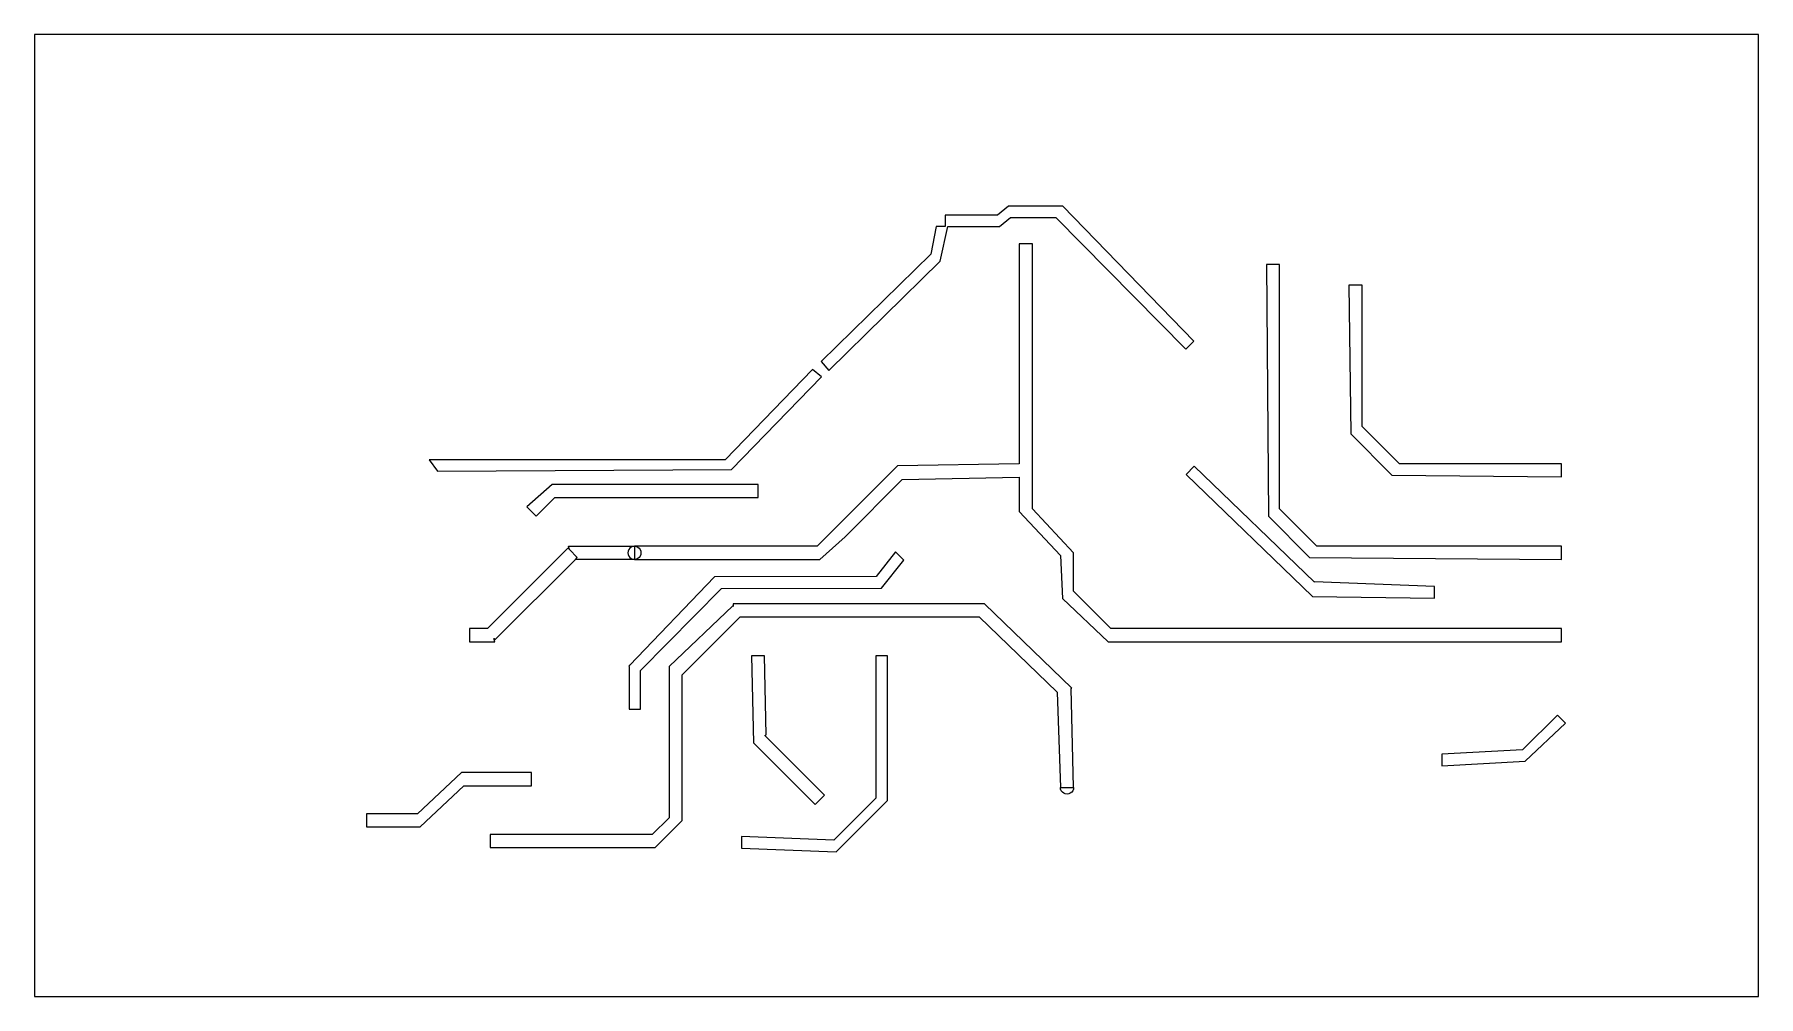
# Model space of a CAD drawing. Header units: millimetres. Extents: x -27.7 to 25.5, y -15 to 14.7.
import ezdxf

# ---------------------------------------------------------------- set-up
doc = ezdxf.new("R2010")
doc.units = ezdxf.units.MM
doc.header["$MEASUREMENT"] = 0
doc.layers.add('Board Outline LPKF', color=7, linetype='Continuous')
doc.layers.add('Bottom Traces', color=7, linetype='Continuous')

msp = doc.modelspace()

# ---------------------------------------------------------------- linework, layer by layer
at = {"layer": 'Board Outline LPKF', "color": 250, "lineweight": 9}
msp.add_lwpolyline([(-27.6614, -14.9573), (25.4802, -14.9573), (25.4802, 14.7147), (-27.6614, 14.7147), (-27.6614, -14.9573)], close=True, dxfattribs=at)
at = {"layer": 'Bottom Traces', "color": 132, "lineweight": 9}
for points, knots in [([(8.0759, 5.2571), (8.0759, 5.2571), (7.8244, 5.0057), (7.8244, 5.0057), (7.8244, 5.0057), (7.8244, 5.0057), (3.8177, 9.0678), (3.8177, 9.0678), (3.8177, 9.0678), (3.8177, 9.0678), (2.4242, 9.0678), (2.4242, 9.0678), (2.4242, 9.0678), (2.4242, 9.0678), (2.0828, 8.7884), (2.0828, 8.7884), (2.0828, 8.7884), (2.0828, 8.7884), (0.4867, 8.7884), (0.4867, 8.7884), (0.4867, 8.7884), (0.4867, 8.7884), (0.2527, 7.7229), (0.2527, 7.7229), (0.2527, 7.7229), (0.2527, 7.7229), (-3.1808, 4.3474), (-3.1808, 4.3474), (-3.1808, 4.3474), (-3.1808, 4.3474), (-3.4095, 4.6277), (-3.4095, 4.6277), (-3.4095, 4.6277), (-3.4095, 4.6277), (-0.033, 7.9408), (-0.033, 7.9408), (-0.033, 7.9408), (-0.033, 7.9408), (0.1311, 8.7884), (0.1311, 8.7884), (0.1311, 8.7884), (0.1311, 8.7884), (0.4064, 8.7884), (0.4064, 8.7884), (0.4064, 8.7884), (0.4064, 8.7884), (0.4064, 9.144), (0.4064, 9.144), (0.4064, 9.144), (0.4064, 9.144), (2.0207, 9.144), (2.0207, 9.144), (2.0207, 9.144), (2.0207, 9.144), (2.3622, 9.4234), (2.3622, 9.4234), (2.3622, 9.4234), (2.3622, 9.4234), (4.0386, 9.4234), (4.0386, 9.4234), (4.0386, 9.4234), (4.0386, 9.4234), (8.0759, 5.2571), (8.0759, 5.2571)], [0, 0, 0, 0, 0.0588235, 0.0588235, 0.0588235, 0.0588235, 0.1176471, 0.1176471, 0.1176471, 0.1176471, 0.1764706, 0.1764706, 0.1764706, 0.1764706, 0.2352941, 0.2352941, 0.2352941, 0.2352941, 0.2941176, 0.2941176, 0.2941176, 0.2941176, 0.3529412, 0.3529412, 0.3529412, 0.3529412, 0.4117647, 0.4117647, 0.4117647, 0.4117647, 0.4705882, 0.4705882, 0.4705882, 0.4705882, 0.5294118, 0.5294118, 0.5294118, 0.5294118, 0.5882353, 0.5882353, 0.5882353, 0.5882353, 0.6470588, 0.6470588, 0.6470588, 0.6470588, 0.7058824, 0.7058824, 0.7058824, 0.7058824, 0.7647059, 0.7647059, 0.7647059, 0.7647059, 0.8235294, 0.8235294, 0.8235294, 0.8235294, 0.8823529, 0.8823529, 0.8823529, 0.8823529, 1, 1, 1, 1]), ([(2.6924, 8.255), (2.6924, 8.255), (3.0988, 8.255), (3.0988, 8.255), (3.0988, 8.255), (3.0988, 8.255), (3.0988, 1.27), (3.0988, 1.27), (3.0988, 1.27), (3.0988, 1.27), (3.0988, 0.0804), (3.0988, 0.0804), (3.0988, 0.0804), (3.0988, 0.0804), (4.3688, -1.27), (4.3688, -1.27), (4.3688, -1.27), (4.3688, -1.27), (4.3688, -2.4558), (4.3688, -2.4558), (4.3688, -2.4558), (4.3688, -2.4558), (5.5198, -3.6068), (5.5198, -3.6068), (5.5198, -3.6068), (5.5198, -3.6068), (19.4056, -3.6068), (19.4056, -3.6068), (19.4056, -3.6068), (19.4056, -3.6068), (19.4056, -4.0132), (19.4056, -4.0132), (19.4056, -4.0132), (19.4056, -4.0132), (5.4356, -4.0132), (5.4356, -4.0132), (5.4356, -4.0132), (5.4356, -4.0132), (4.0219, -2.6837), (4.0219, -2.6837), (4.0219, -2.6837), (4.0219, -2.6837), (3.9659, -1.3542), (3.9659, -1.3542), (3.9659, -1.3542), (3.9659, -1.3542), (2.6924, 0), (2.6924, 0), (2.6924, 0), (2.6924, 0), (2.6924, 1.0625), (2.6924, 1.0625), (2.6924, 1.0625), (2.6924, 1.0625), (-0.9115, 0.9854), (-0.9115, 0.9854), (-0.9115, 0.9854), (-0.9115, 0.9854), (-0.9115, 0.9855), (-0.9115, 0.9855), (-0.9115, 0.9855), (-0.9115, 0.9855), (-2.6757, -0.7787), (-2.6757, -0.7787), (-2.6757, -0.7787), (-2.6757, -0.7787), (-3.4544, -1.4732), (-3.4544, -1.4732), (-3.4544, -1.4732), (-3.4544, -1.4732), (-9.1694, -1.4732), (-9.1694, -1.4732), (-9.1694, -1.4732), (-9.1694, -1.4732), (-9.1694, -1.0668), (-9.1694, -1.0668), (-9.1694, -1.0668), (-9.1694, -1.0668), (-3.5386, -1.0668), (-3.5386, -1.0668), (-3.5386, -1.0668), (-3.5386, -1.0668), (-2.9631, -0.4913), (-2.9631, -0.4913), (-2.9631, -0.4913), (-2.9631, -0.4913), (-1.0581, 1.4137), (-1.0581, 1.4137), (-1.0581, 1.4137), (-1.0581, 1.4137), (2.6924, 1.4701), (2.6924, 1.4701), (2.6924, 1.4701), (2.6924, 1.4701), (2.6924, 8.255), (2.6924, 8.255)], [0, 0, 0, 0, 0.04, 0.04, 0.04, 0.04, 0.08, 0.08, 0.08, 0.08, 0.12, 0.12, 0.12, 0.12, 0.16, 0.16, 0.16, 0.16, 0.2, 0.2, 0.2, 0.2, 0.24, 0.24, 0.24, 0.24, 0.28, 0.28, 0.28, 0.28, 0.32, 0.32, 0.32, 0.32, 0.36, 0.36, 0.36, 0.36, 0.4, 0.4, 0.4, 0.4, 0.44, 0.44, 0.44, 0.44, 0.48, 0.48, 0.48, 0.48, 0.52, 0.52, 0.52, 0.52, 0.56, 0.56, 0.56, 0.56, 0.6, 0.6, 0.6, 0.6, 0.64, 0.64, 0.64, 0.64, 0.68, 0.68, 0.68, 0.68, 0.72, 0.72, 0.72, 0.72, 0.76, 0.76, 0.76, 0.76, 0.8, 0.8, 0.8, 0.8, 0.84, 0.84, 0.84, 0.84, 0.88, 0.88, 0.88, 0.88, 0.92, 0.92, 0.92, 0.92, 1, 1, 1, 1]), ([(10.3719, -0.1437), (10.3719, -0.1437), (10.3124, 7.62), (10.3124, 7.62), (10.3124, 7.62), (10.3124, 7.62), (10.7188, 7.62), (10.7188, 7.62), (10.7188, 7.62), (10.7188, 7.62), (10.7188, 0.0842), (10.7188, 0.0842), (10.7188, 0.0842), (10.7188, 0.0842), (11.8698, -1.0668), (11.8698, -1.0668), (11.8698, -1.0668), (11.8698, -1.0668), (19.4056, -1.0668), (19.4056, -1.0668), (19.4056, -1.0668), (19.4056, -1.0668), (19.4056, -1.4732), (19.4056, -1.4732), (19.4056, -1.4732), (19.4056, -1.4732), (11.6419, -1.4137), (11.6419, -1.4137), (11.6419, -1.4137), (11.6419, -1.4137), (10.3719, -0.1437), (10.3719, -0.1437)], [0, 0, 0, 0, 0.1111111, 0.1111111, 0.1111111, 0.1111111, 0.2222222, 0.2222222, 0.2222222, 0.2222222, 0.3333333, 0.3333333, 0.3333333, 0.3333333, 0.4444444, 0.4444444, 0.4444444, 0.4444444, 0.5555556, 0.5555556, 0.5555556, 0.5555556, 0.6666667, 0.6666667, 0.6666667, 0.6666667, 0.7777778, 0.7777778, 0.7777778, 0.7777778, 1, 1, 1, 1]), ([(12.8524, 6.985), (12.8524, 6.985), (13.2588, 6.985), (13.2588, 6.985), (13.2588, 6.985), (13.2588, 6.985), (13.2588, 2.6242), (13.2588, 2.6242), (13.2588, 2.6242), (13.2588, 2.6242), (14.4098, 1.4732), (14.4098, 1.4732), (14.4098, 1.4732), (14.4098, 1.4732), (19.4056, 1.4732), (19.4056, 1.4732), (19.4056, 1.4732), (19.4056, 1.4732), (19.4056, 1.0668), (19.4056, 1.0668), (19.4056, 1.0668), (19.4056, 1.0668), (14.1819, 1.1263), (14.1819, 1.1263), (14.1819, 1.1263), (14.1819, 1.1263), (12.9119, 2.3963), (12.9119, 2.3963), (12.9119, 2.3963), (12.9119, 2.3963), (12.8524, 6.985), (12.8524, 6.985)], [0, 0, 0, 0, 0.1111111, 0.1111111, 0.1111111, 0.1111111, 0.2222222, 0.2222222, 0.2222222, 0.2222222, 0.3333333, 0.3333333, 0.3333333, 0.3333333, 0.4444444, 0.4444444, 0.4444444, 0.4444444, 0.5555556, 0.5555556, 0.5555556, 0.5555556, 0.6666667, 0.6666667, 0.6666667, 0.6666667, 0.7777778, 0.7777778, 0.7777778, 0.7777778, 1, 1, 1, 1]), ([(-3.6786, 4.3834), (-3.6786, 4.3834), (-3.3982, 4.1568), (-3.3982, 4.1568), (-3.3982, 4.1568), (-3.3982, 4.1568), (-6.1735, 1.2967), (-6.1735, 1.2967), (-6.1735, 1.2967), (-6.1735, 1.2967), (-15.24, 1.2446), (-15.24, 1.2446), (-15.24, 1.2446), (-15.24, 1.2446), (-15.4964, 1.6002), (-15.4964, 1.6002), (-15.4964, 1.6002), (-15.4964, 1.6002), (-6.3745, 1.6002), (-6.3745, 1.6002), (-6.3745, 1.6002), (-6.3745, 1.6002), (-3.6786, 4.3834), (-3.6786, 4.3834)], [0, 0, 0, 0, 0.1428571, 0.1428571, 0.1428571, 0.1428571, 0.2857143, 0.2857143, 0.2857143, 0.2857143, 0.4285714, 0.4285714, 0.4285714, 0.4285714, 0.5714286, 0.5714286, 0.5714286, 0.5714286, 0.7142857, 0.7142857, 0.7142857, 0.7142857, 1, 1, 1, 1]), ([(15.494, -2.3114), (15.494, -2.3114), (15.494, -2.667), (15.494, -2.667), (15.494, -2.667), (15.494, -2.667), (11.736, -2.6149), (11.736, -2.6149), (11.736, -2.6149), (11.736, -2.6149), (7.8351, 1.1455), (7.8351, 1.1455), (7.8351, 1.1455), (7.8351, 1.1455), (8.0866, 1.3969), (8.0866, 1.3969), (8.0866, 1.3969), (8.0866, 1.3969), (11.7903, -2.1734), (11.7903, -2.1734), (11.7903, -2.1734), (11.7903, -2.1734), (11.7911, -2.1671), (11.7911, -2.1671), (11.7911, -2.1671), (11.7911, -2.1671), (15.494, -2.3114), (15.494, -2.3114)], [0, 0, 0, 0, 0.125, 0.125, 0.125, 0.125, 0.25, 0.25, 0.25, 0.25, 0.375, 0.375, 0.375, 0.375, 0.5, 0.5, 0.5, 0.5, 0.625, 0.625, 0.625, 0.625, 0.75, 0.75, 0.75, 0.75, 1, 1, 1, 1]), ([(-12.2007, -0.1437), (-12.2007, -0.1437), (-12.4881, 0.1437), (-12.4881, 0.1437), (-12.4881, 0.1437), (-12.4881, 0.1437), (-11.7094, 0.8382), (-11.7094, 0.8382), (-11.7094, 0.8382), (-11.7094, 0.8382), (-5.3594, 0.8382), (-5.3594, 0.8382), (-5.3594, 0.8382), (-5.3594, 0.8382), (-5.3594, 0.4318), (-5.3594, 0.4318), (-5.3594, 0.4318), (-5.3594, 0.4318), (-11.6252, 0.4318), (-11.6252, 0.4318), (-11.6252, 0.4318), (-11.6252, 0.4318), (-12.2007, -0.1437), (-12.2007, -0.1437)], [0, 0, 0, 0, 0.1428571, 0.1428571, 0.1428571, 0.1428571, 0.2857143, 0.2857143, 0.2857143, 0.2857143, 0.4285714, 0.4285714, 0.4285714, 0.4285714, 0.5714286, 0.5714286, 0.5714286, 0.5714286, 0.7142857, 0.7142857, 0.7142857, 0.7142857, 1, 1, 1, 1]), ([(-13.4707, -3.9537), (-13.4707, -3.9537), (-13.5055, -3.9189), (-13.5055, -3.9189), (-13.5055, -3.9189), (-13.5055, -3.9189), (-13.4697, -4.0214), (-13.4697, -4.0214), (-13.4697, -4.0214), (-13.4697, -4.0214), (-14.2494, -4.0132), (-14.2494, -4.0132), (-14.2494, -4.0132), (-14.2494, -4.0132), (-14.2494, -3.6068), (-14.2494, -3.6068), (-14.2494, -3.6068), (-14.2494, -3.6068), (-13.6986, -3.6068), (-13.6986, -3.6068), (-13.6986, -3.6068), (-13.6986, -3.6068), (-11.2181, -1.1263), (-11.2181, -1.1263), (-11.2181, -1.1263), (-11.2181, -1.1263), (-11.1703, -1.1741), (-11.1703, -1.1741), (-11.1703, -1.1741), (-11.1703, -1.1741), (-10.9307, -1.4137), (-10.9307, -1.4137), (-10.9307, -1.4137), (-10.9307, -1.4137), (-10.9902, -1.4732), (-10.9902, -1.4732), (-10.9902, -1.4732), (-10.9902, -1.4732), (-13.4707, -3.9537), (-13.4707, -3.9537)], [0, 0, 0, 0, 0.0909091, 0.0909091, 0.0909091, 0.0909091, 0.1818182, 0.1818182, 0.1818182, 0.1818182, 0.2727273, 0.2727273, 0.2727273, 0.2727273, 0.3636364, 0.3636364, 0.3636364, 0.3636364, 0.4545455, 0.4545455, 0.4545455, 0.4545455, 0.5454545, 0.5454545, 0.5454545, 0.5454545, 0.6363636, 0.6363636, 0.6363636, 0.6363636, 0.7272727, 0.7272727, 0.7272727, 0.7272727, 0.8181818, 0.8181818, 0.8181818, 0.8181818, 1, 1, 1, 1]), ([(-11.1703, -1.1741), (-11.1703, -1.1741), (-11.2047, -1.0668), (-11.2047, -1.0668), (-11.2047, -1.0668), (-11.2047, -1.0668), (-9.1694, -1.0668), (-9.1694, -1.0668)], [0, 0, 0, 0, 0.3333333, 0.3333333, 0.3333333, 0.3333333, 1, 1, 1, 1]), ([(-9.1694, -1.0668), (-9.1694, -1.0668), (-9.1694, -1.4732), (-9.1694, -1.4732), (-9.1694, -1.4732), (-9.1694, -1.4732), (-10.9902, -1.4732), (-10.9902, -1.4732)], [0, 0, 0, 0, 0.3333333, 0.3333333, 0.3333333, 0.3333333, 1, 1, 1, 1]), ([(-9.1694, -1.0668), (-9.242, -1.0668), (-9.3091, -1.1055), (-9.3454, -1.1684), (-9.3454, -1.1684), (-9.3817, -1.2313), (-9.3817, -1.3087), (-9.3454, -1.3716), (-9.3454, -1.3716), (-9.3091, -1.4345), (-9.242, -1.4732), (-9.1694, -1.4732)], [0, 0, 0, 0, 0.25, 0.25, 0.25, 0.25, 0.5, 0.5, 0.5, 0.5, 1, 1, 1, 1]), ([(-1.1164, -1.2459), (-1.1164, -1.2459), (-0.8649, -1.4973), (-0.8649, -1.4973), (-0.8649, -1.4973), (-0.8649, -1.4973), (-1.5494, -2.3622), (-1.5494, -2.3622), (-1.5494, -2.3622), (-1.5494, -2.3622), (-6.4866, -2.3701), (-6.4866, -2.3701), (-6.4866, -2.3701), (-6.4866, -2.3701), (-8.9788, -4.901), (-8.9788, -4.901), (-8.9788, -4.901), (-8.9788, -4.901), (-8.9788, -6.096), (-8.9788, -6.096), (-8.9788, -6.096), (-8.9788, -6.096), (-9.3345, -6.096), (-9.3345, -6.096), (-9.3345, -6.096), (-9.3345, -6.096), (-9.3345, -4.7748), (-9.3345, -4.7748), (-9.3345, -4.7748), (-9.3345, -4.7748), (-9.3441, -4.7652), (-9.3441, -4.7652), (-9.3441, -4.7652), (-9.3441, -4.7652), (-9.3345, -4.7552), (-9.3345, -4.7552), (-9.3345, -4.7552), (-9.3345, -4.7552), (-9.3345, -4.745), (-9.3345, -4.745), (-9.3345, -4.745), (-9.3345, -4.745), (-9.3247, -4.745), (-9.3247, -4.745), (-9.3247, -4.745), (-9.3247, -4.745), (-6.7043, -2.0149), (-6.7043, -2.0149), (-6.7043, -2.0149), (-6.7043, -2.0149), (-1.7186, -2.0069), (-1.7186, -2.0069), (-1.7186, -2.0069), (-1.7186, -2.0069), (-1.1164, -1.2459), (-1.1164, -1.2459)], [0, 0, 0, 0, 0.0666667, 0.0666667, 0.0666667, 0.0666667, 0.1333333, 0.1333333, 0.1333333, 0.1333333, 0.2, 0.2, 0.2, 0.2, 0.2666667, 0.2666667, 0.2666667, 0.2666667, 0.3333333, 0.3333333, 0.3333333, 0.3333333, 0.4, 0.4, 0.4, 0.4, 0.4666667, 0.4666667, 0.4666667, 0.4666667, 0.5333333, 0.5333333, 0.5333333, 0.5333333, 0.6, 0.6, 0.6, 0.6, 0.6666667, 0.6666667, 0.6666667, 0.6666667, 0.7333333, 0.7333333, 0.7333333, 0.7333333, 0.8, 0.8, 0.8, 0.8, 0.8666667, 0.8666667, 0.8666667, 0.8666667, 1, 1, 1, 1]), ([(-9.1694, -1.0668), (-9.0968, -1.0668), (-9.0297, -1.1055), (-8.9935, -1.1684), (-8.9935, -1.1684), (-8.9572, -1.2313), (-8.9572, -1.3087), (-8.9935, -1.3716), (-8.9935, -1.3716), (-9.0297, -1.4345), (-9.0968, -1.4732), (-9.1694, -1.4732)], [0, 0, 0, 0, 0.25, 0.25, 0.25, 0.25, 0.5, 0.5, 0.5, 0.5, 1, 1, 1, 1]), ([(-8.5344, -10.3632), (-8.5344, -10.3632), (-13.6144, -10.3632), (-13.6144, -10.3632), (-13.6144, -10.3632), (-13.6144, -10.3632), (-13.6144, -9.9568), (-13.6144, -9.9568), (-13.6144, -9.9568), (-13.6144, -9.9568), (-8.6186, -9.9568), (-8.6186, -9.9568), (-8.6186, -9.9568), (-8.6186, -9.9568), (-8.1026, -9.4408), (-8.1026, -9.4408), (-8.1026, -9.4408), (-8.1026, -9.4408), (-8.1026, -4.7825), (-8.1026, -4.7825), (-8.1026, -4.7825), (-8.1026, -4.7825), (-6.1381, -2.9043), (-6.1381, -2.9043), (-6.1381, -2.9043), (-6.1381, -2.9043), (-6.1248, -2.9248), (-6.1248, -2.9248), (-6.1248, -2.9248), (-6.1248, -2.9248), (-6.1248, -2.8448), (-6.1248, -2.8448), (-6.1248, -2.8448), (-6.1248, -2.8448), (1.6256, -2.8448), (1.6256, -2.8448), (1.6256, -2.8448), (1.6256, -2.8448), (4.3093, -5.4443), (4.3093, -5.4443), (4.3093, -5.4443), (4.3093, -5.4443), (4.2976, -5.456), (4.2976, -5.456), (4.2976, -5.456), (4.2976, -5.456), (4.3688, -8.509), (4.3688, -8.509), (4.3688, -8.509), (4.3688, -8.509), (4.1656, -8.509), (4.1656, -8.509), (4.1656, -8.509), (4.1656, -8.509), (3.9624, -8.509), (3.9624, -8.509), (3.9624, -8.509), (3.9624, -8.509), (3.8593, -5.5742), (3.8593, -5.5742), (3.8593, -5.5742), (3.8593, -5.5742), (1.4611, -3.2512), (1.4611, -3.2512), (1.4611, -3.2512), (1.4611, -3.2512), (-5.9128, -3.2512), (-5.9128, -3.2512), (-5.9128, -3.2512), (-5.9128, -3.2512), (-7.6962, -5.0371), (-7.6962, -5.0371), (-7.6962, -5.0371), (-7.6962, -5.0371), (-7.6962, -9.525), (-7.6962, -9.525), (-7.6962, -9.525), (-7.6962, -9.525), (-8.5344, -10.3632), (-8.5344, -10.3632)], [0, 0, 0, 0, 0.047619, 0.047619, 0.047619, 0.047619, 0.0952381, 0.0952381, 0.0952381, 0.0952381, 0.1428571, 0.1428571, 0.1428571, 0.1428571, 0.1904762, 0.1904762, 0.1904762, 0.1904762, 0.2380952, 0.2380952, 0.2380952, 0.2380952, 0.2857143, 0.2857143, 0.2857143, 0.2857143, 0.3333333, 0.3333333, 0.3333333, 0.3333333, 0.3809524, 0.3809524, 0.3809524, 0.3809524, 0.4285714, 0.4285714, 0.4285714, 0.4285714, 0.4761905, 0.4761905, 0.4761905, 0.4761905, 0.5238095, 0.5238095, 0.5238095, 0.5238095, 0.5714286, 0.5714286, 0.5714286, 0.5714286, 0.6190476, 0.6190476, 0.6190476, 0.6190476, 0.6666667, 0.6666667, 0.6666667, 0.6666667, 0.7142857, 0.7142857, 0.7142857, 0.7142857, 0.7619048, 0.7619048, 0.7619048, 0.7619048, 0.8095238, 0.8095238, 0.8095238, 0.8095238, 0.8571429, 0.8571429, 0.8571429, 0.8571429, 0.9047619, 0.9047619, 0.9047619, 0.9047619, 1, 1, 1, 1]), ([(-1.7272, -4.445), (-1.7272, -4.445), (-1.3716, -4.445), (-1.3716, -4.445), (-1.3716, -4.445), (-1.3716, -4.445), (-1.3716, -8.9154), (-1.3716, -8.9154), (-1.3716, -8.9154), (-1.3716, -8.9154), (-2.9464, -10.4902), (-2.9464, -10.4902), (-2.9464, -10.4902), (-2.9464, -10.4902), (-5.8674, -10.38), (-5.8674, -10.38), (-5.8674, -10.38), (-5.8674, -10.38), (-5.8674, -10.0244), (-5.8674, -10.0244), (-5.8674, -10.0244), (-5.8674, -10.0244), (-3.0174, -10.1319), (-3.0174, -10.1319), (-3.0174, -10.1319), (-3.0174, -10.1319), (-1.7272, -8.8417), (-1.7272, -8.8417), (-1.7272, -8.8417), (-1.7272, -8.8417), (-1.7272, -4.445), (-1.7272, -4.445)], [0, 0, 0, 0, 0.1111111, 0.1111111, 0.1111111, 0.1111111, 0.2222222, 0.2222222, 0.2222222, 0.2222222, 0.3333333, 0.3333333, 0.3333333, 0.3333333, 0.4444444, 0.4444444, 0.4444444, 0.4444444, 0.5555556, 0.5555556, 0.5555556, 0.5555556, 0.6666667, 0.6666667, 0.6666667, 0.6666667, 0.7777778, 0.7777778, 0.7777778, 0.7777778, 1, 1, 1, 1]), ([(-5.1481, -6.9089), (-5.1481, -6.9089), (-3.3107, -8.7463), (-3.3107, -8.7463), (-3.3107, -8.7463), (-3.3107, -8.7463), (-3.5981, -9.0337), (-3.5981, -9.0337), (-3.5981, -9.0337), (-3.5981, -9.0337), (-5.5031, -7.1287), (-5.5031, -7.1287), (-5.5031, -7.1287), (-5.5031, -7.1287), (-5.5626, -4.445), (-5.5626, -4.445), (-5.5626, -4.445), (-5.5626, -4.445), (-5.1562, -4.445), (-5.1562, -4.445), (-5.1562, -4.445), (-5.1562, -4.445), (-5.1107, -6.8858), (-5.1107, -6.8858), (-5.1107, -6.8858), (-5.1107, -6.8858), (-5.1481, -6.9089), (-5.1481, -6.9089)], [0, 0, 0, 0, 0.125, 0.125, 0.125, 0.125, 0.25, 0.25, 0.25, 0.25, 0.375, 0.375, 0.375, 0.375, 0.5, 0.5, 0.5, 0.5, 0.625, 0.625, 0.625, 0.625, 0.75, 0.75, 0.75, 0.75, 1, 1, 1, 1]), ([(19.2798, -6.2751), (19.2798, -6.2751), (19.5313, -6.5265), (19.5313, -6.5265), (19.5313, -6.5265), (19.5313, -6.5265), (18.288, -7.6962), (18.288, -7.6962), (18.288, -7.6962), (18.288, -7.6962), (15.7226, -7.84), (15.7226, -7.84), (15.7226, -7.84), (15.7226, -7.84), (15.7226, -7.4844), (15.7226, -7.4844), (15.7226, -7.4844), (15.7226, -7.4844), (18.2099, -7.345), (18.2099, -7.345), (18.2099, -7.345), (18.2099, -7.345), (19.2798, -6.2751), (19.2798, -6.2751)], [0, 0, 0, 0, 0.1428571, 0.1428571, 0.1428571, 0.1428571, 0.2857143, 0.2857143, 0.2857143, 0.2857143, 0.4285714, 0.4285714, 0.4285714, 0.4285714, 0.5714286, 0.5714286, 0.5714286, 0.5714286, 0.7142857, 0.7142857, 0.7142857, 0.7142857, 1, 1, 1, 1]), ([(-15.7734, -9.7282), (-15.7734, -9.7282), (-17.4244, -9.7282), (-17.4244, -9.7282), (-17.4244, -9.7282), (-17.4244, -9.7282), (-17.4244, -9.3218), (-17.4244, -9.3218), (-17.4244, -9.3218), (-17.4244, -9.3218), (-15.8538, -9.3218), (-15.8538, -9.3218), (-15.8538, -9.3218), (-15.8538, -9.3218), (-14.5034, -8.0518), (-14.5034, -8.0518), (-14.5034, -8.0518), (-14.5034, -8.0518), (-12.3444, -8.0518), (-12.3444, -8.0518), (-12.3444, -8.0518), (-12.3444, -8.0518), (-12.3444, -8.4582), (-12.3444, -8.4582), (-12.3444, -8.4582), (-12.3444, -8.4582), (-14.423, -8.4582), (-14.423, -8.4582), (-14.423, -8.4582), (-14.423, -8.4582), (-15.7734, -9.7282), (-15.7734, -9.7282)], [0, 0, 0, 0, 0.1111111, 0.1111111, 0.1111111, 0.1111111, 0.2222222, 0.2222222, 0.2222222, 0.2222222, 0.3333333, 0.3333333, 0.3333333, 0.3333333, 0.4444444, 0.4444444, 0.4444444, 0.4444444, 0.5555556, 0.5555556, 0.5555556, 0.5555556, 0.6666667, 0.6666667, 0.6666667, 0.6666667, 0.7777778, 0.7777778, 0.7777778, 0.7777778, 1, 1, 1, 1]), ([(4.3688, -8.509), (4.3688, -8.5816), (4.33, -8.6487), (4.2672, -8.685), (4.2672, -8.685), (4.2043, -8.7213), (4.1268, -8.7213), (4.064, -8.685), (4.064, -8.685), (4.0011, -8.6487), (3.9624, -8.5816), (3.9624, -8.509)], [0, 0, 0, 0, 0.25, 0.25, 0.25, 0.25, 0.5, 0.5, 0.5, 0.5, 1, 1, 1, 1])]:
    msp.add_open_spline(points, degree=3, knots=knots, dxfattribs=at)
msp.add_open_spline([(-9.1694, -1.27), (-9.1694, -1.27), (-9.1694, -1.27), (-9.1694, -1.27)], degree=3, dxfattribs=at)
msp.add_open_spline([(-9.1694, -1.27), (-9.1694, -1.27), (-9.1694, -1.27), (-9.1694, -1.27)], degree=3, dxfattribs=at)

doc.saveas('drawing.dxf')
